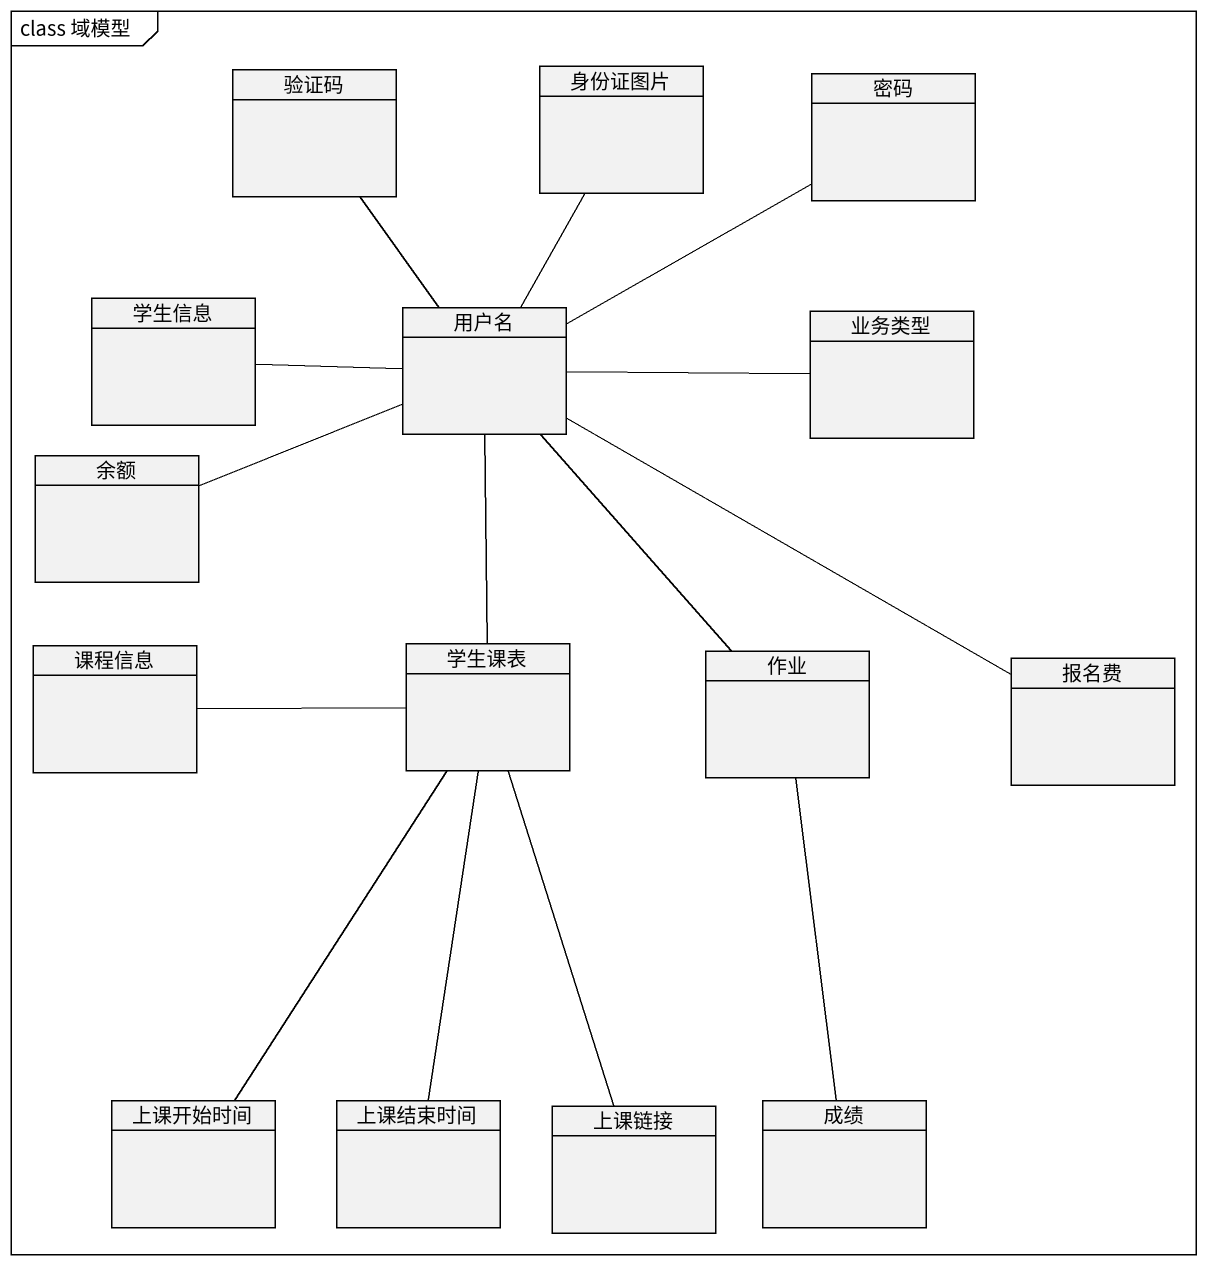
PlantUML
@startuml
mainframe class 域模型
hide circle
hide empty members
class 验证码
class 身份证图片
class 密码
class 学生信息
class 用户名
class 业务类型
class 余额
class 课程信息
class 学生课表
class 作业
class 报名费
class 上课开始时间
class 上课结束时间
class 上课链接
class 成绩
用户名 -up- 验证码
用户名 -up- 身份证图片
用户名 -right- 密码
用户名 -left- 学生信息
用户名 -right- 业务类型
用户名 -left- 余额
用户名 -- 学生课表
用户名 -- 作业
用户名 -right- 报名费
课程信息 -right- 学生课表
学生课表 -- 上课开始时间
学生课表 -- 上课结束时间
学生课表 -- 上课链接
作业 -- 成绩
@enduml
